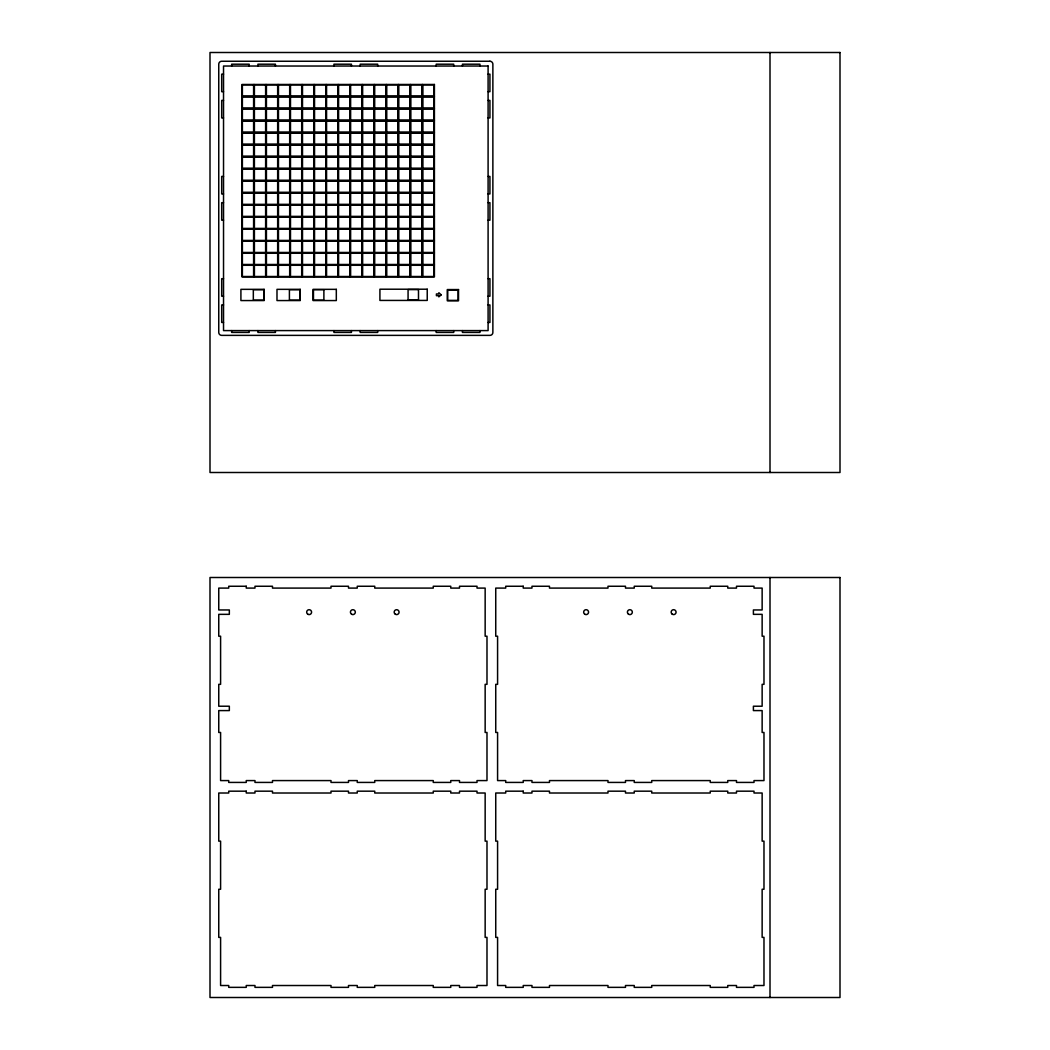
<?xml version="1.0" encoding="UTF-8"?>
<svg xmlns="http://www.w3.org/2000/svg" width="1050" height="1050" viewBox="0 0 1050 1050"><rect width="100%" height="100%" fill="white"/><g stroke="black" fill="none" stroke-linecap="round" stroke-linejoin="round"><path stroke-width="1.5" d="M223.532 74.169L221.694 74.169L221.694 91.678L223.532 91.678M488.092 74.169L489.93 74.169L489.93 91.678L488.092 91.678M241.973 96.508L434.411 96.508M223.532 100.419L221.694 100.419L221.694 117.928L223.532 117.928M488.092 100.419L489.93 100.419L489.93 117.928L488.092 117.928M241.973 108.531L434.411 108.531M241.973 120.553L434.411 120.553M241.973 132.589L434.411 132.589M241.973 144.611L434.411 144.611M241.973 156.634L434.411 156.634M241.973 168.669L434.411 168.669M223.532 176.439L221.694 176.439L221.694 193.935L223.532 193.935M488.092 176.439L489.93 176.439L489.93 193.935L488.092 193.935M241.973 180.692L434.411 180.692M241.973 192.714L434.411 192.714M223.532 202.689L221.694 202.689L221.694 220.185L223.532 220.185M488.092 202.689L489.93 202.689L489.93 220.185L488.092 220.185M241.973 204.75L434.411 204.75M241.973 216.773L434.411 216.773M241.973 228.795L434.411 228.795M241.973 240.831L434.411 240.831M241.973 252.853L434.411 252.853M241.973 264.876L434.411 264.876M223.532 278.696L221.694 278.696L221.694 296.205L223.532 296.205M488.092 278.696L489.93 278.696L489.93 296.205L488.092 296.205M223.532 304.946L221.694 304.946L221.694 322.455L223.532 322.455M488.092 304.946L489.93 304.946L489.93 322.455L488.092 322.455M770.004 52.5L770.004 472.5M770.004 577.5L770.004 997.5M479.955 66.032L479.955 64.194L462.446 64.194L462.446 66.032M479.955 330.592L479.955 332.43L462.446 332.43L462.446 330.592M453.705 66.032L453.705 64.194L436.196 64.194L436.196 66.032M453.705 330.592L453.705 332.43L436.196 332.43L436.196 330.592M422.376 84.472L422.376 276.911M410.353 84.472L410.353 276.911M398.331 84.472L398.331 276.911M386.295 84.472L386.295 276.911M377.685 66.032L377.685 64.194L360.189 64.194L360.189 66.032M377.685 330.592L377.685 332.43L360.189 332.43L360.189 330.592M374.273 84.472L374.273 276.911M362.25 84.472L362.25 276.911M351.435 66.032L351.435 64.194L333.939 64.194L333.939 66.032M351.435 330.592L351.435 332.43L333.939 332.43L333.939 330.592M350.214 84.472L350.214 276.911M338.192 84.472L338.192 276.911M326.169 84.472L326.169 276.911M314.134 84.472L314.134 276.911M302.111 84.472L302.111 276.911M290.089 84.472L290.089 276.911M278.053 84.472L278.053 276.911M275.428 66.032L275.428 64.194L257.919 64.194L257.919 66.032M275.428 330.592L275.428 332.43L257.919 332.43L257.919 330.592M266.031 84.472L266.031 276.911M254.008 84.472L254.008 276.911M249.178 66.032L249.178 64.194L231.669 64.194L231.669 66.032M249.178 330.592L249.178 332.43L231.669 332.43L231.669 330.592M441.223 294.814L438.848 296.861L438.848 295.693L436.419 295.693L436.419 293.947L438.848 293.947L438.848 292.779L441.223 294.814M840 52.5L210 52.5L210 472.5L840 472.5L840 52.5M489.93 61.254L221.694 61.254A2.94 2.94 0 0 0 218.754 64.194L218.754 332.43A2.94 2.94 0 0 0 221.694 335.37L489.93 335.37A2.94 2.94 0 0 0 492.87 332.43L492.87 64.194A2.94 2.94 0 0 0 489.93 61.254M488.092 66.032L223.532 66.032L223.532 330.592L488.092 330.592L488.092 66.032M434.411 84.472L241.973 84.472L241.973 276.911L434.411 276.911L434.411 84.472M253.601 84.879L242.379 84.879L242.379 96.101L253.601 96.101L253.601 84.879M265.624 84.879L254.402 84.879L254.402 96.101L265.624 96.101L265.624 84.879M277.659 84.879L266.424 84.879L266.424 96.101L277.659 96.101L277.659 84.879M289.682 84.879L278.46 84.879L278.46 96.101L289.682 96.101L289.682 84.879M301.704 84.879L290.483 84.879L290.483 96.101L301.704 96.101L301.704 84.879M313.74 84.879L302.505 84.879L302.505 96.101L313.74 96.101L313.74 84.879M325.762 84.879L314.541 84.879L314.541 96.101L325.762 96.101L325.762 84.879M337.785 84.879L326.563 84.879L326.563 96.101L337.785 96.101L337.785 84.879M349.821 84.879L338.586 84.879L338.586 96.101L349.821 96.101L349.821 84.879M361.843 84.879L350.621 84.879L350.621 96.101L361.843 96.101L361.843 84.879M373.866 84.879L362.644 84.879L362.644 96.101L373.866 96.101L373.866 84.879M385.901 84.879L374.666 84.879L374.666 96.101L385.901 96.101L385.901 84.879M397.924 84.879L386.702 84.879L386.702 96.101L397.924 96.101L397.924 84.879M409.946 84.879L398.724 84.879L398.724 96.101L409.946 96.101L409.946 84.879M421.982 84.879L410.747 84.879L410.747 96.101L421.982 96.101L421.982 84.879M434.004 84.879L422.783 84.879L422.783 96.101L434.004 96.101L434.004 84.879M253.601 96.902L242.379 96.902L242.379 108.137L253.601 108.137L253.601 96.902M265.624 96.902L254.402 96.902L254.402 108.137L265.624 108.137L265.624 96.902M277.659 96.902L266.424 96.902L266.424 108.137L277.659 108.137L277.659 96.902M289.682 96.902L278.46 96.902L278.46 108.137L289.682 108.137L289.682 96.902M301.704 96.902L290.483 96.902L290.483 108.137L301.704 108.137L301.704 96.902M313.74 96.902L302.505 96.902L302.505 108.137L313.74 108.137L313.74 96.902M325.762 96.902L314.541 96.902L314.541 108.137L325.762 108.137L325.762 96.902M337.785 96.902L326.563 96.902L326.563 108.137L337.785 108.137L337.785 96.902M349.821 96.902L338.586 96.902L338.586 108.137L349.821 108.137L349.821 96.902M361.843 96.902L350.621 96.902L350.621 108.137L361.843 108.137L361.843 96.902M373.866 96.902L362.644 96.902L362.644 108.137L373.866 108.137L373.866 96.902M385.901 96.902L374.666 96.902L374.666 108.137L385.901 108.137L385.901 96.902M397.924 96.902L386.702 96.902L386.702 108.137L397.924 108.137L397.924 96.902M409.946 96.902L398.724 96.902L398.724 108.137L409.946 108.137L409.946 96.902M421.982 96.902L410.747 96.902L410.747 108.137L421.982 108.137L421.982 96.902M434.004 96.902L422.783 96.902L422.783 108.137L434.004 108.137L434.004 96.902M253.601 108.938L242.379 108.938L242.379 120.159L253.601 120.159L253.601 108.938M265.624 108.938L254.402 108.938L254.402 120.159L265.624 120.159L265.624 108.938M277.659 108.938L266.424 108.938L266.424 120.159L277.659 120.159L277.659 108.938M289.682 108.938L278.46 108.938L278.46 120.159L289.682 120.159L289.682 108.938M301.704 108.938L290.483 108.938L290.483 120.159L301.704 120.159L301.704 108.938M313.74 108.938L302.505 108.938L302.505 120.159L313.74 120.159L313.74 108.938M325.762 108.938L314.541 108.938L314.541 120.159L325.762 120.159L325.762 108.938M337.785 108.938L326.563 108.938L326.563 120.159L337.785 120.159L337.785 108.938M349.821 108.938L338.586 108.938L338.586 120.159L349.821 120.159L349.821 108.938M361.843 108.938L350.621 108.938L350.621 120.159L361.843 120.159L361.843 108.938M373.866 108.938L362.644 108.938L362.644 120.159L373.866 120.159L373.866 108.938M385.901 108.938L374.666 108.938L374.666 120.159L385.901 120.159L385.901 108.938M397.924 108.938L386.702 108.938L386.702 120.159L397.924 120.159L397.924 108.938M409.946 108.938L398.724 108.938L398.724 120.159L409.946 120.159L409.946 108.938M421.982 108.938L410.747 108.938L410.747 120.159L421.982 120.159L421.982 108.938M434.004 108.938L422.783 108.938L422.783 120.159L434.004 120.159L434.004 108.938M253.601 120.96L242.379 120.96L242.379 132.182L253.601 132.182L253.601 120.96M265.624 120.96L254.402 120.96L254.402 132.182L265.624 132.182L265.624 120.96M277.659 120.96L266.424 120.96L266.424 132.182L277.659 132.182L277.659 120.96M289.682 120.96L278.46 120.96L278.46 132.182L289.682 132.182L289.682 120.96M301.704 120.96L290.483 120.96L290.483 132.182L301.704 132.182L301.704 120.96M313.74 120.96L302.505 120.96L302.505 132.182L313.74 132.182L313.74 120.96M325.762 120.96L314.541 120.96L314.541 132.182L325.762 132.182L325.762 120.96M337.785 120.96L326.563 120.96L326.563 132.182L337.785 132.182L337.785 120.96M349.821 120.96L338.586 120.96L338.586 132.182L349.821 132.182L349.821 120.96M361.843 120.96L350.621 120.96L350.621 132.182L361.843 132.182L361.843 120.96M373.866 120.96L362.644 120.96L362.644 132.182L373.866 132.182L373.866 120.96M385.901 120.96L374.666 120.96L374.666 132.182L385.901 132.182L385.901 120.96M397.924 120.96L386.702 120.96L386.702 132.182L397.924 132.182L397.924 120.96M409.946 120.96L398.724 120.96L398.724 132.182L409.946 132.182L409.946 120.96M421.982 120.96L410.747 120.96L410.747 132.182L421.982 132.182L421.982 120.96M434.004 120.96L422.783 120.96L422.783 132.182L434.004 132.182L434.004 120.96M253.601 132.982L242.379 132.982L242.379 144.218L253.601 144.218L253.601 132.982M265.624 132.982L254.402 132.982L254.402 144.218L265.624 144.218L265.624 132.982M277.659 132.982L266.424 132.982L266.424 144.218L277.659 144.218L277.659 132.982M289.682 132.982L278.46 132.982L278.46 144.218L289.682 144.218L289.682 132.982M301.704 132.982L290.483 132.982L290.483 144.218L301.704 144.218L301.704 132.982M313.74 132.982L302.505 132.982L302.505 144.218L313.74 144.218L313.74 132.982M325.762 132.982L314.541 132.982L314.541 144.218L325.762 144.218L325.762 132.982M337.785 132.982L326.563 132.982L326.563 144.218L337.785 144.218L337.785 132.982M349.821 132.982L338.586 132.982L338.586 144.218L349.821 144.218L349.821 132.982M361.843 132.982L350.621 132.982L350.621 144.218L361.843 144.218L361.843 132.982M373.866 132.982L362.644 132.982L362.644 144.218L373.866 144.218L373.866 132.982M385.901 132.982L374.666 132.982L374.666 144.218L385.901 144.218L385.901 132.982M397.924 132.982L386.702 132.982L386.702 144.218L397.924 144.218L397.924 132.982M409.946 132.982L398.724 132.982L398.724 144.218L409.946 144.218L409.946 132.982M421.982 132.982L410.747 132.982L410.747 144.218L421.982 144.218L421.982 132.982M434.004 132.982L422.783 132.982L422.783 144.218L434.004 144.218L434.004 132.982M253.601 145.018L242.379 145.018L242.379 156.24L253.601 156.24L253.601 145.018M265.624 145.018L254.402 145.018L254.402 156.24L265.624 156.24L265.624 145.018M277.659 145.018L266.424 145.018L266.424 156.24L277.659 156.24L277.659 145.018M289.682 145.018L278.46 145.018L278.46 156.24L289.682 156.24L289.682 145.018M301.704 145.018L290.483 145.018L290.483 156.24L301.704 156.24L301.704 145.018M313.74 145.018L302.505 145.018L302.505 156.24L313.74 156.24L313.74 145.018M325.762 145.018L314.541 145.018L314.541 156.24L325.762 156.24L325.762 145.018M337.785 145.018L326.563 145.018L326.563 156.24L337.785 156.24L337.785 145.018M349.821 145.018L338.586 145.018L338.586 156.24L349.821 156.24L349.821 145.018M361.843 145.018L350.621 145.018L350.621 156.24L361.843 156.24L361.843 145.018M373.866 145.018L362.644 145.018L362.644 156.24L373.866 156.24L373.866 145.018M385.901 145.018L374.666 145.018L374.666 156.24L385.901 156.24L385.901 145.018M397.924 145.018L386.702 145.018L386.702 156.24L397.924 156.24L397.924 145.018M409.946 145.018L398.724 145.018L398.724 156.24L409.946 156.24L409.946 145.018M421.982 145.018L410.747 145.018L410.747 156.24L421.982 156.24L421.982 145.018M434.004 145.018L422.783 145.018L422.783 156.24L434.004 156.24L434.004 145.018M253.601 157.041L242.379 157.041L242.379 168.262L253.601 168.262L253.601 157.041M265.624 157.041L254.402 157.041L254.402 168.262L265.624 168.262L265.624 157.041M277.659 157.041L266.424 157.041L266.424 168.262L277.659 168.262L277.659 157.041M289.682 157.041L278.46 157.041L278.46 168.262L289.682 168.262L289.682 157.041M301.704 157.041L290.483 157.041L290.483 168.262L301.704 168.262L301.704 157.041M313.74 157.041L302.505 157.041L302.505 168.262L313.74 168.262L313.74 157.041M325.762 157.041L314.541 157.041L314.541 168.262L325.762 168.262L325.762 157.041M337.785 157.041L326.563 157.041L326.563 168.262L337.785 168.262L337.785 157.041M349.821 157.041L338.586 157.041L338.586 168.262L349.821 168.262L349.821 157.041M361.843 157.041L350.621 157.041L350.621 168.262L361.843 168.262L361.843 157.041M373.866 157.041L362.644 157.041L362.644 168.262L373.866 168.262L373.866 157.041M385.901 157.041L374.666 157.041L374.666 168.262L385.901 168.262L385.901 157.041M397.924 157.041L386.702 157.041L386.702 168.262L397.924 168.262L397.924 157.041M409.946 157.041L398.724 157.041L398.724 168.262L409.946 168.262L409.946 157.041M421.982 157.041L410.747 157.041L410.747 168.262L421.982 168.262L421.982 157.041M434.004 157.041L422.783 157.041L422.783 168.262L434.004 168.262L434.004 157.041M253.601 169.063L242.379 169.063L242.379 180.298L253.601 180.298L253.601 169.063M265.624 169.063L254.402 169.063L254.402 180.298L265.624 180.298L265.624 169.063M277.659 169.063L266.424 169.063L266.424 180.298L277.659 180.298L277.659 169.063M289.682 169.063L278.46 169.063L278.46 180.298L289.682 180.298L289.682 169.063M301.704 169.063L290.483 169.063L290.483 180.298L301.704 180.298L301.704 169.063M313.74 169.063L302.505 169.063L302.505 180.298L313.74 180.298L313.74 169.063M325.762 169.063L314.541 169.063L314.541 180.298L325.762 180.298L325.762 169.063M337.785 169.063L326.563 169.063L326.563 180.298L337.785 180.298L337.785 169.063M349.821 169.063L338.586 169.063L338.586 180.298L349.821 180.298L349.821 169.063M361.843 169.063L350.621 169.063L350.621 180.298L361.843 180.298L361.843 169.063M373.866 169.063L362.644 169.063L362.644 180.298L373.866 180.298L373.866 169.063M385.901 169.063L374.666 169.063L374.666 180.298L385.901 180.298L385.901 169.063M397.924 169.063L386.702 169.063L386.702 180.298L397.924 180.298L397.924 169.063M409.946 169.063L398.724 169.063L398.724 180.298L409.946 180.298L409.946 169.063M421.982 169.063L410.747 169.063L410.747 180.298L421.982 180.298L421.982 169.063M434.004 169.063L422.783 169.063L422.783 180.298L434.004 180.298L434.004 169.063M253.601 181.099L242.379 181.099L242.379 192.321L253.601 192.321L253.601 181.099M265.624 181.099L254.402 181.099L254.402 192.321L265.624 192.321L265.624 181.099M277.659 181.099L266.424 181.099L266.424 192.321L277.659 192.321L277.659 181.099M289.682 181.099L278.46 181.099L278.46 192.321L289.682 192.321L289.682 181.099M301.704 181.099L290.483 181.099L290.483 192.321L301.704 192.321L301.704 181.099M313.74 181.099L302.505 181.099L302.505 192.321L313.74 192.321L313.74 181.099M325.762 181.099L314.541 181.099L314.541 192.321L325.762 192.321L325.762 181.099M337.785 181.099L326.563 181.099L326.563 192.321L337.785 192.321L337.785 181.099M349.821 181.099L338.586 181.099L338.586 192.321L349.821 192.321L349.821 181.099M361.843 181.099L350.621 181.099L350.621 192.321L361.843 192.321L361.843 181.099M373.866 181.099L362.644 181.099L362.644 192.321L373.866 192.321L373.866 181.099M385.901 181.099L374.666 181.099L374.666 192.321L385.901 192.321L385.901 181.099M397.924 181.099L386.702 181.099L386.702 192.321L397.924 192.321L397.924 181.099M409.946 181.099L398.724 181.099L398.724 192.321L409.946 192.321L409.946 181.099M421.982 181.099L410.747 181.099L410.747 192.321L421.982 192.321L421.982 181.099M434.004 181.099L422.783 181.099L422.783 192.321L434.004 192.321L434.004 181.099M253.601 193.121L242.379 193.121L242.379 204.343L253.601 204.343L253.601 193.121M265.624 193.121L254.402 193.121L254.402 204.343L265.624 204.343L265.624 193.121M277.659 193.121L266.424 193.121L266.424 204.343L277.659 204.343L277.659 193.121M289.682 193.121L278.46 193.121L278.46 204.343L289.682 204.343L289.682 193.121M301.704 193.121L290.483 193.121L290.483 204.343L301.704 204.343L301.704 193.121M313.74 193.121L302.505 193.121L302.505 204.343L313.74 204.343L313.74 193.121M325.762 193.121L314.541 193.121L314.541 204.343L325.762 204.343L325.762 193.121M337.785 193.121L326.563 193.121L326.563 204.343L337.785 204.343L337.785 193.121M349.821 193.121L338.586 193.121L338.586 204.343L349.821 204.343L349.821 193.121M361.843 193.121L350.621 193.121L350.621 204.343L361.843 204.343L361.843 193.121M373.866 193.121L362.644 193.121L362.644 204.343L373.866 204.343L373.866 193.121M385.901 193.121L374.666 193.121L374.666 204.343L385.901 204.343L385.901 193.121M397.924 193.121L386.702 193.121L386.702 204.343L397.924 204.343L397.924 193.121M409.946 193.121L398.724 193.121L398.724 204.343L409.946 204.343L409.946 193.121M421.982 193.121L410.747 193.121L410.747 204.343L421.982 204.343L421.982 193.121M434.004 193.121L422.783 193.121L422.783 204.343L434.004 204.343L434.004 193.121M253.601 205.144L242.379 205.144L242.379 216.379L253.601 216.379L253.601 205.144M265.624 205.144L254.402 205.144L254.402 216.379L265.624 216.379L265.624 205.144M277.659 205.144L266.424 205.144L266.424 216.379L277.659 216.379L277.659 205.144M289.682 205.144L278.46 205.144L278.46 216.379L289.682 216.379L289.682 205.144M301.704 205.144L290.483 205.144L290.483 216.379L301.704 216.379L301.704 205.144M313.74 205.144L302.505 205.144L302.505 216.379L313.74 216.379L313.74 205.144M325.762 205.144L314.541 205.144L314.541 216.379L325.762 216.379L325.762 205.144M337.785 205.144L326.563 205.144L326.563 216.379L337.785 216.379L337.785 205.144M349.821 205.144L338.586 205.144L338.586 216.379L349.821 216.379L349.821 205.144M361.843 205.144L350.621 205.144L350.621 216.379L361.843 216.379L361.843 205.144M373.866 205.144L362.644 205.144L362.644 216.379L373.866 216.379L373.866 205.144M385.901 205.144L374.666 205.144L374.666 216.379L385.901 216.379L385.901 205.144M397.924 205.144L386.702 205.144L386.702 216.379L397.924 216.379L397.924 205.144M409.946 205.144L398.724 205.144L398.724 216.379L409.946 216.379L409.946 205.144M421.982 205.144L410.747 205.144L410.747 216.379L421.982 216.379L421.982 205.144M434.004 205.144L422.783 205.144L422.783 216.379L434.004 216.379L434.004 205.144M253.601 217.179L242.379 217.179L242.379 228.401L253.601 228.401L253.601 217.179M265.624 217.179L254.402 217.179L254.402 228.401L265.624 228.401L265.624 217.179M277.659 217.179L266.424 217.179L266.424 228.401L277.659 228.401L277.659 217.179M289.682 217.179L278.46 217.179L278.46 228.401L289.682 228.401L289.682 217.179M301.704 217.179L290.483 217.179L290.483 228.401L301.704 228.401L301.704 217.179M313.74 217.179L302.505 217.179L302.505 228.401L313.74 228.401L313.74 217.179M325.762 217.179L314.541 217.179L314.541 228.401L325.762 228.401L325.762 217.179M337.785 217.179L326.563 217.179L326.563 228.401L337.785 228.401L337.785 217.179M349.821 217.179L338.586 217.179L338.586 228.401L349.821 228.401L349.821 217.179M361.843 217.179L350.621 217.179L350.621 228.401L361.843 228.401L361.843 217.179M373.866 217.179L362.644 217.179L362.644 228.401L373.866 228.401L373.866 217.179M385.901 217.179L374.666 217.179L374.666 228.401L385.901 228.401L385.901 217.179M397.924 217.179L386.702 217.179L386.702 228.401L397.924 228.401L397.924 217.179M409.946 217.179L398.724 217.179L398.724 228.401L409.946 228.401L409.946 217.179M421.982 217.179L410.747 217.179L410.747 228.401L421.982 228.401L421.982 217.179M434.004 217.179L422.783 217.179L422.783 228.401L434.004 228.401L434.004 217.179M253.601 229.202L242.379 229.202L242.379 240.424L253.601 240.424L253.601 229.202M265.624 229.202L254.402 229.202L254.402 240.424L265.624 240.424L265.624 229.202M277.659 229.202L266.424 229.202L266.424 240.424L277.659 240.424L277.659 229.202M289.682 229.202L278.46 229.202L278.46 240.424L289.682 240.424L289.682 229.202M301.704 229.202L290.483 229.202L290.483 240.424L301.704 240.424L301.704 229.202M313.74 229.202L302.505 229.202L302.505 240.424L313.74 240.424L313.74 229.202M325.762 229.202L314.541 229.202L314.541 240.424L325.762 240.424L325.762 229.202M337.785 229.202L326.563 229.202L326.563 240.424L337.785 240.424L337.785 229.202M349.821 229.202L338.586 229.202L338.586 240.424L349.821 240.424L349.821 229.202M361.843 229.202L350.621 229.202L350.621 240.424L361.843 240.424L361.843 229.202M373.866 229.202L362.644 229.202L362.644 240.424L373.866 240.424L373.866 229.202M385.901 229.202L374.666 229.202L374.666 240.424L385.901 240.424L385.901 229.202M397.924 229.202L386.702 229.202L386.702 240.424L397.924 240.424L397.924 229.202M409.946 229.202L398.724 229.202L398.724 240.424L409.946 240.424L409.946 229.202M421.982 229.202L410.747 229.202L410.747 240.424L421.982 240.424L421.982 229.202M434.004 229.202L422.783 229.202L422.783 240.424L434.004 240.424L434.004 229.202M253.601 241.224L242.379 241.224L242.379 252.459L253.601 252.459L253.601 241.224M265.624 241.224L254.402 241.224L254.402 252.459L265.624 252.459L265.624 241.224M277.659 241.224L266.424 241.224L266.424 252.459L277.659 252.459L277.659 241.224M289.682 241.224L278.46 241.224L278.46 252.459L289.682 252.459L289.682 241.224M301.704 241.224L290.483 241.224L290.483 252.459L301.704 252.459L301.704 241.224M313.74 241.224L302.505 241.224L302.505 252.459L313.74 252.459L313.74 241.224M325.762 241.224L314.541 241.224L314.541 252.459L325.762 252.459L325.762 241.224M337.785 241.224L326.563 241.224L326.563 252.459L337.785 252.459L337.785 241.224M349.821 241.224L338.586 241.224L338.586 252.459L349.821 252.459L349.821 241.224M361.843 241.224L350.621 241.224L350.621 252.459L361.843 252.459L361.843 241.224M373.866 241.224L362.644 241.224L362.644 252.459L373.866 252.459L373.866 241.224M385.901 241.224L374.666 241.224L374.666 252.459L385.901 252.459L385.901 241.224M397.924 241.224L386.702 241.224L386.702 252.459L397.924 252.459L397.924 241.224M409.946 241.224L398.724 241.224L398.724 252.459L409.946 252.459L409.946 241.224M421.982 241.224L410.747 241.224L410.747 252.459L421.982 252.459L421.982 241.224M434.004 241.224L422.783 241.224L422.783 252.459L434.004 252.459L434.004 241.224M253.601 253.26L242.379 253.26L242.379 264.482L253.601 264.482L253.601 253.26M265.624 253.26L254.402 253.26L254.402 264.482L265.624 264.482L265.624 253.26M277.659 253.26L266.424 253.26L266.424 264.482L277.659 264.482L277.659 253.26M289.682 253.26L278.46 253.26L278.46 264.482L289.682 264.482L289.682 253.26M301.704 253.26L290.483 253.26L290.483 264.482L301.704 264.482L301.704 253.26M313.74 253.26L302.505 253.26L302.505 264.482L313.74 264.482L313.74 253.26M325.762 253.26L314.541 253.26L314.541 264.482L325.762 264.482L325.762 253.26M337.785 253.26L326.563 253.26L326.563 264.482L337.785 264.482L337.785 253.26M349.821 253.26L338.586 253.26L338.586 264.482L349.821 264.482L349.821 253.26M361.843 253.26L350.621 253.26L350.621 264.482L361.843 264.482L361.843 253.26M373.866 253.26L362.644 253.26L362.644 264.482L373.866 264.482L373.866 253.26M385.901 253.26L374.666 253.26L374.666 264.482L385.901 264.482L385.901 253.26M397.924 253.26L386.702 253.26L386.702 264.482L397.924 264.482L397.924 253.26M409.946 253.26L398.724 253.26L398.724 264.482L409.946 264.482L409.946 253.26M421.982 253.26L410.747 253.26L410.747 264.482L421.982 264.482L421.982 253.26M434.004 253.26L422.783 253.26L422.783 264.482L434.004 264.482L434.004 253.26M253.601 265.283L242.379 265.283L242.379 276.504L253.601 276.504L253.601 265.283M265.624 265.283L254.402 265.283L254.402 276.504L265.624 276.504L265.624 265.283M277.659 265.283L266.424 265.283L266.424 276.504L277.659 276.504L277.659 265.283M289.682 265.283L278.46 265.283L278.46 276.504L289.682 276.504L289.682 265.283M301.704 265.283L290.483 265.283L290.483 276.504L301.704 276.504L301.704 265.283M313.74 265.283L302.505 265.283L302.505 276.504L313.74 276.504L313.74 265.283M325.762 265.283L314.541 265.283L314.541 276.504L325.762 276.504L325.762 265.283M337.785 265.283L326.563 265.283L326.563 276.504L337.785 276.504L337.785 265.283M349.821 265.283L338.586 265.283L338.586 276.504L349.821 276.504L349.821 265.283M361.843 265.283L350.621 265.283L350.621 276.504L361.843 276.504L361.843 265.283M373.866 265.283L362.644 265.283L362.644 276.504L373.866 276.504L373.866 265.283M385.901 265.283L374.666 265.283L374.666 276.504L385.901 276.504L385.901 265.283M397.924 265.283L386.702 265.283L386.702 276.504L397.924 276.504L397.924 265.283M409.946 265.283L398.724 265.283L398.724 276.504L409.946 276.504L409.946 265.283M421.982 265.283L410.747 265.283L410.747 276.504L421.982 276.504L421.982 265.283M434.004 265.283L422.783 265.283L422.783 276.504L434.004 276.504L434.004 265.283M427.232 289.209L379.916 289.209L379.916 300.431L427.232 300.431L427.232 289.209M264.154 289.341L240.909 289.341L240.909 300.562L264.154 300.562L264.154 289.341M300.234 289.341L276.99 289.341L276.99 300.562L300.234 300.562L300.234 289.341M336.315 289.341L313.071 289.341L313.071 300.562L336.315 300.562L336.315 289.341M418.491 289.603L408.069 289.603L408.069 300.024L418.491 300.024L418.491 289.603M458.522 289.564L447.3 289.564L447.3 300.786L458.522 300.786L458.522 289.564M263.76 289.734L253.326 289.734L253.326 300.156L263.76 300.156L263.76 289.734M299.841 289.734L289.406 289.734L289.406 300.156L299.841 300.156L299.841 289.734M323.886 289.734L313.464 289.734L313.464 300.156L323.886 300.156L323.886 289.734M458.115 289.957L447.694 289.957L447.694 300.379L458.115 300.379L458.115 289.957M840 577.5L210 577.5L210 997.5L840 997.5L840 577.5M246.238 586.254L228.729 586.254L228.729 588.092L218.754 588.092L218.754 609.958L229.333 609.958L229.333 614.342L218.754 614.342L218.754 636.208L220.592 636.208L220.592 684.337L218.754 684.337L218.754 706.217L229.333 706.217L229.333 710.587L218.754 710.587L218.754 732.467L220.592 732.467L220.592 780.583L228.729 780.583L228.729 782.421L246.238 782.421L246.238 780.583L254.979 780.583L254.979 782.421L272.488 782.421L272.488 780.583L330.999 780.583L330.999 782.421L348.495 782.421L348.495 780.583L357.249 780.583L357.249 782.421L374.745 782.421L374.745 780.583L433.256 780.583L433.256 782.421L450.765 782.421L450.765 780.583L459.506 780.583L459.506 782.421L477.015 782.421L477.015 780.583L486.99 780.583L486.99 732.467L485.152 732.467L485.152 684.337L486.99 684.337L486.99 636.208L485.152 636.208L485.152 588.092L477.015 588.092L477.015 586.254L459.506 586.254L459.506 588.092L450.765 588.092L450.765 586.254L433.256 586.254L433.256 588.092L374.745 588.092L374.745 586.254L357.249 586.254L357.249 588.092L348.495 588.092L348.495 586.254L330.999 586.254L330.999 588.092L272.488 588.092L272.488 586.254L254.979 586.254L254.979 588.092L246.238 588.092L246.238 586.254M523.228 586.254L505.719 586.254L505.719 588.092L495.744 588.092L495.744 636.208L497.582 636.208L497.582 684.337L495.744 684.337L495.744 732.467L497.582 732.467L497.582 780.583L505.719 780.583L505.719 782.421L523.228 782.421L523.228 780.583L531.969 780.583L531.969 782.421L549.478 782.421L549.478 780.583L607.989 780.583L607.989 782.421L625.485 782.421L625.485 780.583L634.239 780.583L634.239 782.421L651.735 782.421L651.735 780.583L710.246 780.583L710.246 782.421L727.755 782.421L727.755 780.583L736.496 780.583L736.496 782.421L754.005 782.421L754.005 780.583L763.98 780.583L763.98 732.467L762.142 732.467L762.142 710.587L753.401 710.587L753.401 706.217L762.142 706.217L762.142 684.337L763.98 684.337L763.98 636.208L762.142 636.208L762.142 614.342L753.401 614.342L753.401 609.958L762.142 609.958L762.142 588.092L754.005 588.092L754.005 586.254L736.496 586.254L736.496 588.092L727.755 588.092L727.755 586.254L710.246 586.254L710.246 588.092L651.735 588.092L651.735 586.254L634.239 586.254L634.239 588.092L625.485 588.092L625.485 586.254L607.989 586.254L607.989 588.092L549.478 588.092L549.478 586.254L531.969 586.254L531.969 588.092L523.228 588.092L523.228 586.254M246.238 791.175L228.729 791.175L228.729 793.013L218.754 793.013L218.754 841.142L220.592 841.142L220.592 889.258L218.754 889.258L218.754 937.388L220.592 937.388L220.592 985.517L228.729 985.517L228.729 987.354L246.238 987.354L246.238 985.517L254.979 985.517L254.979 987.354L272.488 987.354L272.488 985.517L330.999 985.517L330.999 987.354L348.495 987.354L348.495 985.517L357.249 985.517L357.249 987.354L374.745 987.354L374.745 985.517L433.256 985.517L433.256 987.354L450.765 987.354L450.765 985.517L459.506 985.517L459.506 987.354L477.015 987.354L477.015 985.517L486.99 985.517L486.99 937.388L485.152 937.388L485.152 889.258L486.99 889.258L486.99 841.142L485.152 841.142L485.152 793.013L477.015 793.013L477.015 791.175L459.506 791.175L459.506 793.013L450.765 793.013L450.765 791.175L433.256 791.175L433.256 793.013L374.745 793.013L374.745 791.175L357.249 791.175L357.249 793.013L348.495 793.013L348.495 791.175L330.999 791.175L330.999 793.013L272.488 793.013L272.488 791.175L254.979 791.175L254.979 793.013L246.238 793.013L246.238 791.175M523.228 791.175L505.719 791.175L505.719 793.013L495.744 793.013L495.744 841.142L497.582 841.142L497.582 889.258L495.744 889.258L495.744 937.388L497.582 937.388L497.582 985.517L505.719 985.517L505.719 987.354L523.228 987.354L523.228 985.517L531.969 985.517L531.969 987.354L549.478 987.354L549.478 985.517L607.989 985.517L607.989 987.354L625.485 987.354L625.485 985.517L634.239 985.517L634.239 987.354L651.735 987.354L651.735 985.517L710.246 985.517L710.246 987.354L727.755 987.354L727.755 985.517L736.496 985.517L736.496 987.354L754.005 987.354L754.005 985.517L763.98 985.517L763.98 937.388L762.142 937.388L762.142 889.258L763.98 889.258L763.98 841.142L762.142 841.142L762.142 793.013L754.005 793.013L754.005 791.175L736.496 791.175L736.496 793.013L727.755 793.013L727.755 791.175L710.246 791.175L710.246 793.013L651.735 793.013L651.735 791.175L634.239 791.175L634.239 793.013L625.485 793.013L625.485 791.175L607.989 791.175L607.989 793.013L549.478 793.013L549.478 791.175L531.969 791.175L531.969 793.013L523.228 793.013L523.228 791.175M672.236 614.184A2.467 2.467 0 0 0 676.069 612.321A2.467 2.467 0 0 0 672.538 609.932A2.467 2.467 0 0 0 672.236 614.184M628.477 614.184A2.467 2.467 0 0 0 632.323 612.321A2.467 2.467 0 0 0 628.793 609.932A2.467 2.467 0 0 0 628.477 614.184M584.732 614.184A2.467 2.467 0 0 0 588.564 612.321A2.467 2.467 0 0 0 585.034 609.932A2.467 2.467 0 0 0 584.732 614.184M307.886 614.276A2.467 2.467 0 0 0 311.588 612.15A2.467 2.467 0 0 0 307.886 610.024A2.467 2.467 0 0 0 307.886 614.276M351.645 614.276A2.467 2.467 0 0 0 355.333 612.15A2.467 2.467 0 0 0 351.645 610.024A2.467 2.467 0 0 0 351.645 614.276M395.391 614.276A2.467 2.467 0 0 0 399.079 612.15A2.467 2.467 0 0 0 395.391 610.024A2.467 2.467 0 0 0 395.391 614.276"/></g></svg>
